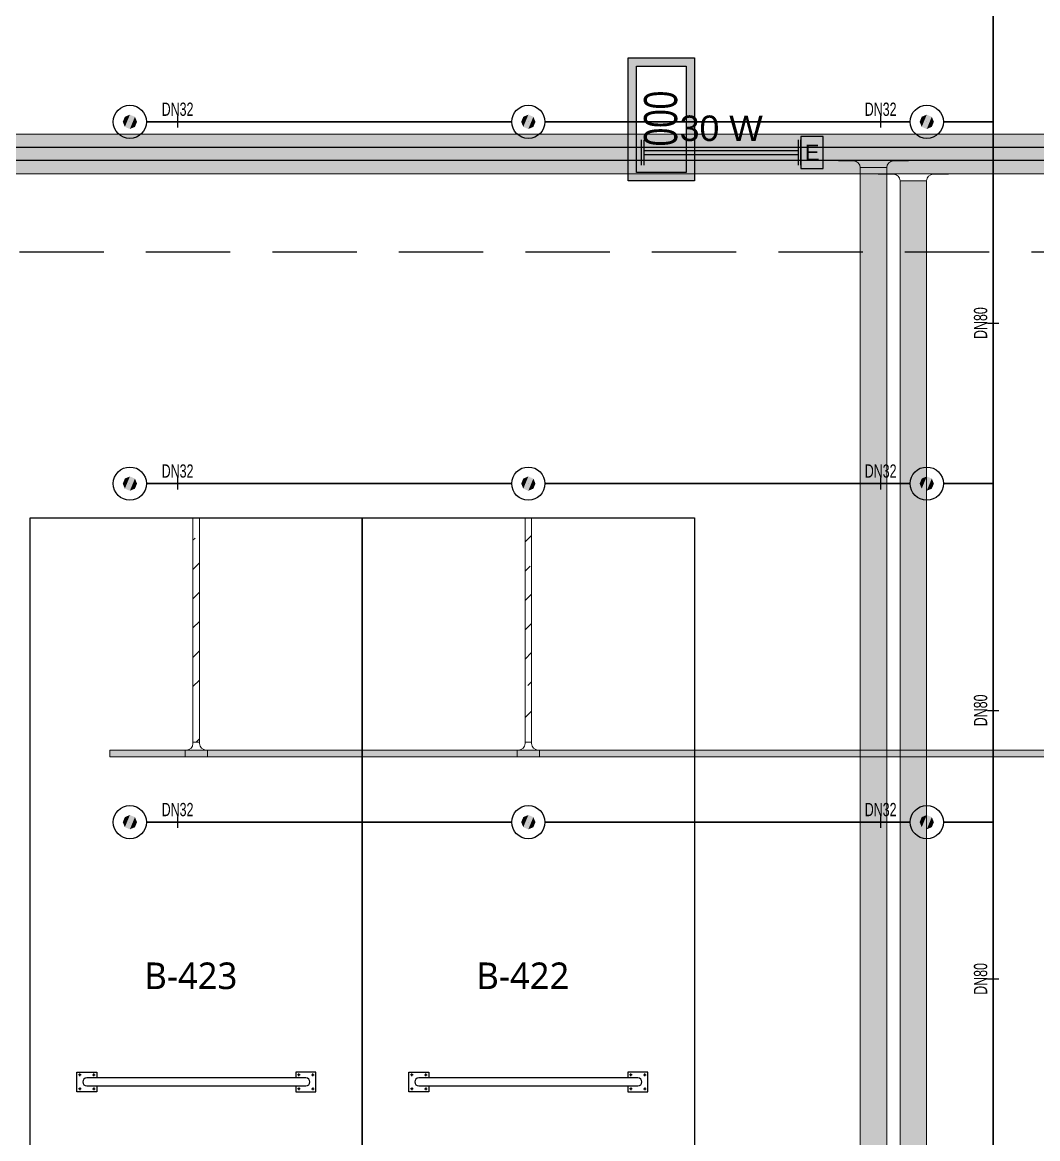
# Model space of a CAD drawing. Header units: millimetres. Extents: x -379292 to 1221486, y 92049 to 447512.
# Drawn here: x -174665 to -167020, y 180942 to 189350 of the extents above; entities that cross this region are included whole.
import ezdxf
from ezdxf.enums import TextEntityAlignment as Align

# ---------------------------------------------------------------- set-up
doc = ezdxf.new("R2010")
doc.units = ezdxf.units.MM
doc.linetypes.add('HIDDEN', pattern=[9.525, 6.35, -3.175])
for name, color, linetype in [('-M-YNGN-BORUID', 7, 'Continuous'), ('-M-YNGN-BORUUZUN', 7, 'Continuous'), ('-M-YNGN-BORUYUK', 7, 'Continuous'), ('-M-YNGN-SPR-YUK', 7, 'Continuous'), ('-M-YNGN-ZON4-CAP-', 7, 'Continuous'), ('-M-YNGN-ZON4-SPR-', 7, 'Continuous'), ('05_SYMBOL', 2, 'Continuous'), ('08_ARAÇ SAYIM', 140, 'Continuous'), ('08_LAMP', 4, 'Continuous'), ('202-A-Y-MahalAd', 141, 'Continuous'), ('E_CT_ZA', 6, 'Continuous')]:
    doc.layers.add(name, color=color, linetype=linetype)
doc.layers.add('-M-YNGN-SPR-CAPCIZGI', color=188, linetype='Continuous', plot=False)
for name, color, linetype, lineweight in [('-M-YNGN-ZON4', 3, 'SP', 30), ('E_CT_AYDINLATMA', 3, 'Continuous', 9), ('E_CT_KA', 4, 'Continuous', 9), ('E_CT_KIRMIZI', 1, 'Continuous', 9)]:
    doc.layers.add(name, color=color, linetype=linetype, lineweight=lineweight)
doc.styles.add('CIZGI', font='tahoma.ttf', dxfattribs={"width": 0.8, "oblique": 20})
doc.styles.add('HCAD', font='HCAD.SHX', dxfattribs={"width": 0.8, "height": 0.2})
doc.styles.add('PIPESIZE', font='hcad.shx', dxfattribs={"width": 0.8})
doc.styles.add('SPR-NOT', font='romans.shx')
doc.styles.get("Standard").update_dxf_attribs({"font": 'segoeuil.ttf'})
doc.styles.add('WMF-Arial', font='TURK.SHX')
doc.styles.add('YAZI-2', font='arial.ttf', dxfattribs={"height": 2})
doc.linetypes.add('SP', pattern='A,2,-0.1,["SP",CIZGI,S=0.14,R=0.2,X=0,Y=-0.07],-0.255', length=2.355)

# ---------------------------------------------------------------- blocks, each defined once
blk = doc.blocks.new('202_Vida')
at = {"color": 0, "linetype": 'ByBlock', "ltscale": 0.2}
for points in [[(0.96, 0), (-0.96, 0)], [(0, 0.96), (0, -0.96)]]:
    blk.add_lwpolyline(points, dxfattribs=at)
at = {"color": 0, "linetype": 'ByBlock'}
for radius in [0.42, 0.23, 0.155]:
    blk.add_circle((0, 0), radius, dxfattribs=at)
blk = doc.blocks.new('202_Stoper')
at = {"color": 0, "linetype": 'ByBlock'}
for points in [[(-750, -30), (-750, -75), (-900, -75), (-900, 75), (-750, 75), (-750, 30)], [(750, -30), (750, -75), (900, -75), (900, 75), (750, 75), (750, 30)]]:
    blk.add_lwpolyline(points, dxfattribs=at)
blk.add_lwpolyline([(825, -30, 1), (825, 30), (-825, 30, 1), (-825, -30)], format="xyb", close=True, dxfattribs=at)
at = {"color": 0, "linetype": 'ByBlock', "yscale": 10, "zscale": 10, "rotation": 180}
for p, xscale in [((-877, 53), -10), ((-772, 53), 10), ((772, 53), -10), ((877, 53), 10)]:
    blk.add_blockref('202_Vida', p, dxfattribs=dict(at, xscale=xscale))
at = {"color": 0, "linetype": 'ByBlock', "yscale": 10, "zscale": 10}
for p, xscale in [((-877, -52), 10), ((-772, -52), -10), ((772, -52), 10), ((877, -52), -10)]:
    blk.add_blockref('202_Vida', p, dxfattribs=dict(at, xscale=xscale))
blk = doc.blocks.new('202_Mahalblok')
at = {"color": 0, "linetype": 'ByBlock', "flags": 128}
blk.add_lwpolyline([(0, 0), (0, 5000), (2500, 5000), (2500, 0)], close=True, dxfattribs=at)
at = {"color": 252}
blk.add_blockref('202_Stoper', (1250, 750), dxfattribs=at)
at = {"color": 0, "linetype": 'ByBlock', "ltscale": 25}
blk.add_attdef('MAHALNO', text='', height=200, dxfattribs=at).set_placement((1208.7, 1390), align=Align.BOTTOM_CENTER)
blk = doc.blocks.new('OtoParkBodrumKatMimari')
at = {"layer": '05_SYMBOL', "color": 252, "linetype": 'HIDDEN', "ltscale": 100}
blk.add_lwpolyline([(128500, 86800), (19400, 86800)], dxfattribs=at)
at = {"layer": '202-A-Y-MahalAd', "color": 8, "ltscale": 25}
for p, values in [((71750, 79800), {'MAHALNO': 'B-423'}), ((74250, 79800), {'MAHALNO': 'B-422'})]:
    blk.add_blockref('202_Mahalblok', p, dxfattribs=at).add_auto_attribs(values)
blk = doc.blocks.new('SPRKL100')
at = {"layer": '-M-YNGN-SPR-CAPCIZGI'}
blk.add_line((0, 0.431), (0, -0.431), dxfattribs=at)
at = {"layer": '-M-YNGN-BORUID', "color": 0, "style": 'HCAD', "width": 0.8, "flags": 1}
blk.add_attdef('DIC', text='', height=0.4, dxfattribs=at).set_placement((0, -1.693), align=Align.CENTER)
at = {"layer": '-M-YNGN-BORUUZUN', "color": 0, "style": 'HCAD', "width": 0.7}
blk.add_attdef('BOY', text='', height=0.8, dxfattribs=at).set_placement((0, -1.08), align=Align.CENTER)
at = {"layer": '-M-YNGN-BORUYUK', "color": 6, "style": 'PIPESIZE', "width": 0.8}
blk.add_attdef('YUK', text='', height=0.5, dxfattribs=at).set_placement((0, 1.866), align=Align.CENTER)
at = {"color": 0, "style": 'PIPESIZE', "width": 0.7}
blk.add_attdef('CAP', text='', height=1, dxfattribs=at).set_placement((0, 0.45), align=Align.CENTER)
blk = doc.blocks.new('SP-C-UP-12')
at = {"ltscale": 10}
blk.add_line((0, 0), (0, 0), dxfattribs=at)
at = {"color": 1, "linetype": 'Continuous'}
blk.add_circle((0, 0), 12.5, dxfattribs=at)
at = {"ltscale": 10}
for points in [[(-5.37, 0), (-3.8, 3.8), (-3.8, -3.8), (0, 5.37)], [(-3.8, -3.8), (0, 5.37), (0, -5.37), (3.8, 3.8)], [(0, -5.37), (3.8, 3.8), (3.8, -3.8), (5.37, 0)]]:
    blk.add_solid(points, dxfattribs=at)
at = {"layer": '-M-YNGN-SPR-YUK', "style": 'SPR-NOT', "width": 0.5, "flags": 9}
for tag, p in [('YUK', (0, 17.77)), ('CAP', (0, 14.42)), ('TIP', (0.2, 10.78))]:
    blk.add_attdef(tag, text='', height=2.5, dxfattribs=at).set_placement(p, align=Align.MIDDLE_CENTER)
blk = doc.blocks.new('A$C69E781E7')
at = {"layer": '-M-YNGN-ZON4', "ltscale": 500}
for p, q in [((-6030.9, -7485.08), (-6030.9, -2137.58)), ((-6393.4, -5610.08), (-6668.4, -5610.08)), ((-6093.4, -5610.08), (-6368.4, -5610.08)), ((-6068.4, -5610.08), (-6030.9, -5610.08)), ((-6393.4, -5882.58), (-6668.4, -5882.58)), ((-6093.4, -5882.58), (-6368.4, -5882.58)), ((-6068.4, -5882.58), (-6030.9, -5882.58)), ((-6393.4, -6137.58), (-6668.4, -6137.58)), ((-6093.4, -6137.58), (-6368.4, -6137.58)), ((-6068.4, -6137.58), (-6030.9, -6137.58))]:
    blk.add_line(p, q, dxfattribs=at)
at = {"layer": '-M-YNGN-ZON4-CAP-'}
ref = blk.add_blockref('SPRKL100', (-6645.01, -5610.08), dxfattribs=dict(at, xscale=10, yscale=10, zscale=10))
ref.add_attrib('CAP', 'DN32', dxfattribs={"layer": '0', "color": 0, "height": 10, "style": 'PIPESIZE', "width": 0.7}).set_placement((-6645.01, -5605.58), align=Align.CENTER)
ref = blk.add_blockref('SPRKL100', (-6115.62, -5610.08), dxfattribs=dict(at, xscale=10, yscale=10, zscale=10))
ref.add_attrib('CAP', 'DN32', dxfattribs={"layer": '0', "color": 0, "height": 10, "style": 'PIPESIZE', "width": 0.7}).set_placement((-6115.62, -5605.58), align=Align.CENTER)
ref = blk.add_blockref('SPRKL100', (-6030.9, -5761.68), dxfattribs=dict(at, xscale=10.00000000000001, yscale=10.00000000000001, zscale=10.00000000000001, rotation=90))
ref.add_attrib('CAP', 'DN80', dxfattribs={"layer": '0', "color": 0, "height": 10, "rotation": 90, "style": 'PIPESIZE', "width": 0.7}).set_placement((-6035.4, -5761.68), align=Align.CENTER)
ref = blk.add_blockref('SPRKL100', (-6645.01, -5882.58), dxfattribs=dict(at, xscale=10, yscale=10, zscale=10))
ref.add_attrib('CAP', 'DN32', dxfattribs={"layer": '0', "color": 0, "height": 10, "style": 'PIPESIZE', "width": 0.7}).set_placement((-6645.01, -5878.08), align=Align.CENTER)
ref = blk.add_blockref('SPRKL100', (-6115.62, -5882.58), dxfattribs=dict(at, xscale=10, yscale=10, zscale=10))
ref.add_attrib('CAP', 'DN32', dxfattribs={"layer": '0', "color": 0, "height": 10, "style": 'PIPESIZE', "width": 0.7}).set_placement((-6115.62, -5878.08), align=Align.CENTER)
ref = blk.add_blockref('SPRKL100', (-6030.9, -6053.39), dxfattribs=dict(at, xscale=10.00000000000001, yscale=10.00000000000001, zscale=10.00000000000001, rotation=90))
ref.add_attrib('CAP', 'DN80', dxfattribs={"layer": '0', "color": 0, "height": 10, "rotation": 90, "style": 'PIPESIZE', "width": 0.7}).set_placement((-6035.4, -6053.39), align=Align.CENTER)
ref = blk.add_blockref('SPRKL100', (-6645.01, -6137.58), dxfattribs=dict(at, xscale=10, yscale=10, zscale=10))
ref.add_attrib('CAP', 'DN32', dxfattribs={"layer": '0', "color": 0, "height": 10, "style": 'PIPESIZE', "width": 0.7}).set_placement((-6645.01, -6133.08), align=Align.CENTER)
ref = blk.add_blockref('SPRKL100', (-6115.62, -6137.58), dxfattribs=dict(at, xscale=10, yscale=10, zscale=10))
ref.add_attrib('CAP', 'DN32', dxfattribs={"layer": '0', "color": 0, "height": 10, "style": 'PIPESIZE', "width": 0.7}).set_placement((-6115.62, -6133.08), align=Align.CENTER)
ref = blk.add_blockref('SPRKL100', (-6030.9, -6255.65), dxfattribs=dict(at, xscale=10.00000000000001, yscale=10.00000000000001, zscale=10.00000000000001, rotation=90))
ref.add_attrib('CAP', 'DN80', dxfattribs={"layer": '0', "color": 0, "height": 10, "rotation": 90, "style": 'PIPESIZE', "width": 0.7}).set_placement((-6035.4, -6255.65), align=Align.CENTER)
at = {"layer": '-M-YNGN-ZON4-SPR-'}
for p in [(-6680.9, -5610.08), (-6380.9, -5610.08), (-6080.9, -5610.08), (-6680.9, -5882.58), (-6380.9, -5882.58), (-6080.9, -5882.58), (-6680.9, -6137.58), (-6380.9, -6137.58), (-6080.9, -6137.58)]:
    blk.add_blockref('SP-C-UP-12', p, dxfattribs=at)
blk = doc.blocks.new('*U756')
h = blk.add_hatch()
h.set_pattern_fill('ANSI33', color=0, scale=50, angle=1, style=0)
h.paths.add_polyline_path([(-1850.7, 50), (57124.3, 50), (57124.3, 0), (-1850.7, 0)])
at = {"color": 0}
blk.add_lwpolyline([(-1850.7, 50), (57124.3, 50), (57124.3, 0), (-1850.7, 0)], close=True, dxfattribs=at)
at = {"ltscale": 25, "flags": 1}
for tag, p in [('YUKSEKLIK', (-228.6, -148.7)), ('KALINLIK', (-228.6, -213.3))]:
    blk.add_attdef(tag, p, '', height=50, dxfattribs=at)
blk = doc.blocks.new('*U976')
h = blk.add_hatch()
h.set_pattern_fill('ANSI33', color=0, scale=50, angle=1, style=0)
h.paths.add_polyline_path([(-78993.8, 200), (5063.5, 200), (5063.5, 0), (-78993.8, 0)])
at = {"color": 0}
blk.add_lwpolyline([(-78993.8, 200), (5063.5, 200), (5063.5, 0), (-78993.8, 0)], close=True, dxfattribs=at)
at = {"ltscale": 25, "flags": 1}
for tag, p in [('YUKSEKLIK', (-228.6, -148.7)), ('KALINLIK', (-228.6, -213.3))]:
    blk.add_attdef(tag, p, '', height=50, dxfattribs=at)
blk = doc.blocks.new('*U978')
h = blk.add_hatch()
h.set_pattern_fill('ANSI33', color=0, scale=50, angle=1, style=0)
h.paths.add_polyline_path([(-79395.1, 200), (-8.8, 200), (-8.8, 0), (-79395.1, 0)])
at = {"color": 0}
blk.add_lwpolyline([(-79395.1, 200), (-8.8, 200), (-8.8, 0), (-79395.1, 0)], close=True, dxfattribs=at)
at = {"ltscale": 25, "flags": 1}
for tag, p in [('YUKSEKLIK', (-228.6, -148.7)), ('KALINLIK', (-228.6, -213.3))]:
    blk.add_attdef(tag, p, '', height=50, dxfattribs=at)
blk = doc.blocks.new('*U479')
at = {"color": 0}
for p, q in [((-164, 164), (-50, 164)), ((-50, 164), (-50, 167)), ((-50, 167), (250, 167)), ((0, 0), (0, 114)), ((200, 114), (0, 114)), ((200, 0), (200, 114)), ((250, 167), (250, 164)), ((364, 164), (250, 164))]:
    blk.add_line(p, q, dxfattribs=at)
for centre, start, end in [((-50, 114), 0, 90), ((250, 114), 90, 180)]:
    blk.add_arc(centre, 50, start, end, dxfattribs=at)
blk = doc.blocks.new('*U480')
at = {"color": 0}
for p, q in [((-164, 164), (-50, 164)), ((-50, 164), (-50, 167)), ((-50, 167), (250, 167)), ((0, 0), (0, 114)), ((200, 114), (0, 114)), ((200, 0), (200, 114)), ((250, 167), (250, 164)), ((364, 164), (250, 164))]:
    blk.add_line(p, q, dxfattribs=at)
for centre, start, end in [((-50, 114), 0, 90), ((250, 114), 90, 180)]:
    blk.add_arc(centre, 50, start, end, dxfattribs=at)
blk = doc.blocks.new('40 W SIVA ÜSTÜ ETANJ LED E 50')
at = {"layer": '08_LAMP'}
for p, q in [((-625, -100), (-625, 100)), ((-605, -100), (-605, 100)), ((605, -100), (605, 100)), ((625, -100), (625, 100)), ((-605, 15), (605, 15)), ((-605, -15), (605, -15))]:
    blk.add_line(p, q, dxfattribs=at)
blk.add_lwpolyline([(625, -125), (800, -125), (800, 125), (625, 125)], close=True, dxfattribs=at)
at = {"layer": '08_LAMP', "color": 2, "style": 'YAZI-2'}
blk.add_text('30 W', height=200, dxfattribs=at).set_placement((0, 90), align=Align.CENTER)
blk.add_text('E', height=125, dxfattribs=at).set_placement((712.5, 0), align=Align.MIDDLE)
blk = doc.blocks.new('TEK YUZLU 1 SATIR 3 KARAKTER')
at = {"layer": '08_ARAÇ SAYIM'}
h = blk.add_hatch(color=7, dxfattribs=at)
h.dxf.hatch_style = 1
h.paths.add_polyline_path([(-40.04, 43.53), (40.04, 43.53), (40.04, 6.25), (-40.04, 6.25)], flags=16)
h.paths.add_polyline_path([(-46.29, 49.78), (46.29, 49.78), (46.29, 0), (-46.29, 0)])
for points in [[(-46.29, 49.78), (46.29, 49.78), (46.29, 0), (-46.29, 0)], [(-40.04, 43.53), (40.04, 43.53), (40.04, 6.25), (-40.04, 6.25)]]:
    blk.add_lwpolyline(points, close=True, dxfattribs=at)
at = {"layer": '08_ARAÇ SAYIM', "color": 7, "style": 'WMF-Arial', "width": 0.75}
blk.add_text('000', height=25, dxfattribs=at).set_placement((0.66, 12.94), align=Align.CENTER)
blk = doc.blocks.new('*U655')
h = blk.add_hatch()
h.set_pattern_fill('ANSI33', color=0, scale=50, angle=1, style=0)
h.paths.add_polyline_path([(-115024.3, 100), (-249.3, 100), (-249.3, 0), (-115024.3, 0)])
at = {"color": 0}
blk.add_lwpolyline([(-115024.3, 100), (-249.3, 100), (-249.3, 0), (-115024.3, 0)], close=True, dxfattribs=at)
at = {"ltscale": 25, "flags": 1}
for tag, p in [('YUKSEKLIK', (-228.6, -148.7)), ('KALINLIK', (-228.6, -213.3))]:
    blk.add_attdef(tag, p, '', height=50, dxfattribs=at)
blk = doc.blocks.new('*U722')
h = blk.add_hatch()
h.set_pattern_fill('ANSI33', color=0, scale=50, angle=1, style=0)
h.paths.add_polyline_path([(-115264.3, 300), (-889.1, 300), (-889.1, 0), (-115264.3, 0)])
at = {"color": 0}
blk.add_lwpolyline([(-115264.3, 300), (-889.1, 300), (-889.1, 0), (-115264.3, 0)], close=True, dxfattribs=at)
at = {"ltscale": 25, "flags": 1}
for tag, p in [('YUKSEKLIK', (-228.6, -148.7)), ('KALINLIK', (-228.6, -213.3))]:
    blk.add_attdef(tag, p, '', height=50, dxfattribs=at)
blk = doc.blocks.new('*U1030')
h = blk.add_hatch()
h.set_pattern_fill('ANSI33', color=0, scale=50, angle=1, style=0)
h.paths.add_polyline_path([(-2092.9, 50), (-402.9, 50), (-402.9, 0), (-2092.9, 0)])
at = {"color": 0}
blk.add_lwpolyline([(-2092.9, 50), (-402.9, 50), (-402.9, 0), (-2092.9, 0)], close=True, dxfattribs=at)
at = {"ltscale": 25, "flags": 1}
for tag, p in [('YUKSEKLIK', (-228.6, -148.7)), ('KALINLIK', (-228.6, -213.3))]:
    blk.add_attdef(tag, p, '', height=50, dxfattribs=at)
blk = doc.blocks.new('*U1012')
at = {"color": 0}
for p, q in [((214, 214), (-164, 214)), ((-60, 214), (-60, 164)), ((0, 214), (214, 214)), ((110, 214), (110, 164)), ((-164, 164), (-50, 164)), ((0, 0), (0, 114)), ((0, 104), (50, 104)), ((50, 0), (50, 114)), ((214, 164), (100, 164))]:
    blk.add_line(p, q, dxfattribs=at)
for centre, start, end in [((-50, 114), 0, 90), ((100, 114), 90, 180)]:
    blk.add_arc(centre, 50, start, end, dxfattribs=at)

msp = doc.modelspace()

# ---------------------------------------------------------------- block references
at = {"color": 8}
msp.add_blockref('OtoParkBodrumKatMimari', (-246354.8, 100818.8), dxfattribs=at)

# ---------------------------------------------------------------- next in the draw order: block references
at = {"layer": '-M-YNGN-ZON4', "ltscale": 25, "xscale": 10, "yscale": 10, "zscale": 10}
msp.add_blockref('A$C69E781E7', (-107045.9, 244701.5), dxfattribs=at)
at = {"layer": '08_ARAÇ SAYIM', "xscale": 10, "yscale": 10, "zscale": 10, "rotation": 90}
msp.add_blockref('TEK YUZLU 1 SATIR 3 KARAKTER', (-169604.8, 188618.8), dxfattribs=at)
at = {"layer": '08_LAMP', "xscale": 0.96, "yscale": 0.96, "zscale": 0.96}
msp.add_blockref('40 W SIVA ÜSTÜ ETANJ LED E 50', (-169402.1, 188369.9), dxfattribs=at)
at = {"layer": 'E_CT_AYDINLATMA', "color": 2}
for name, p in [('*U480', (-168355.7, 188142)), ('*U479', (-168055.7, 188042))]:
    msp.add_blockref(name, p, dxfattribs=at)
at = {"layer": 'E_CT_AYDINLATMA', "color": 5, "rotation": 270}
for name, p in [('*U978', (-168355.7, 108860.9)), ('*U976', (-168055.7, 109162.2))]:
    msp.add_blockref(name, p, dxfattribs=at)
at = {"layer": 'E_CT_KA', "rotation": 180}
msp.add_blockref('*U722', (-230494.1, 188509), dxfattribs=at)
at = {"layer": 'E_CT_KIRMIZI', "color": 1, "xscale": -1, "rotation": 89.99999999999991}
for p in [(-173329.8, 183525.8), (-170829.8, 183525.8)]:
    msp.add_blockref('*U1030', p, dxfattribs=at)
at = {"layer": 'E_CT_KIRMIZI', "color": 2, "xscale": -1, "rotation": 180}
for p in [(-173379.8, 184032.8), (-170879.8, 184032.8)]:
    msp.add_blockref('*U1012', p, dxfattribs=at)
at = {"layer": 'E_CT_KIRMIZI', "color": 1, "rotation": 180}
msp.add_blockref('*U756', (-116880.6, 183868.8), dxfattribs=at)
at = {"layer": 'E_CT_ZA', "color": 112, "rotation": 180}
msp.add_blockref('*U655', (-230054.1, 188409), dxfattribs=at)

doc.saveas('drawing.dxf')
